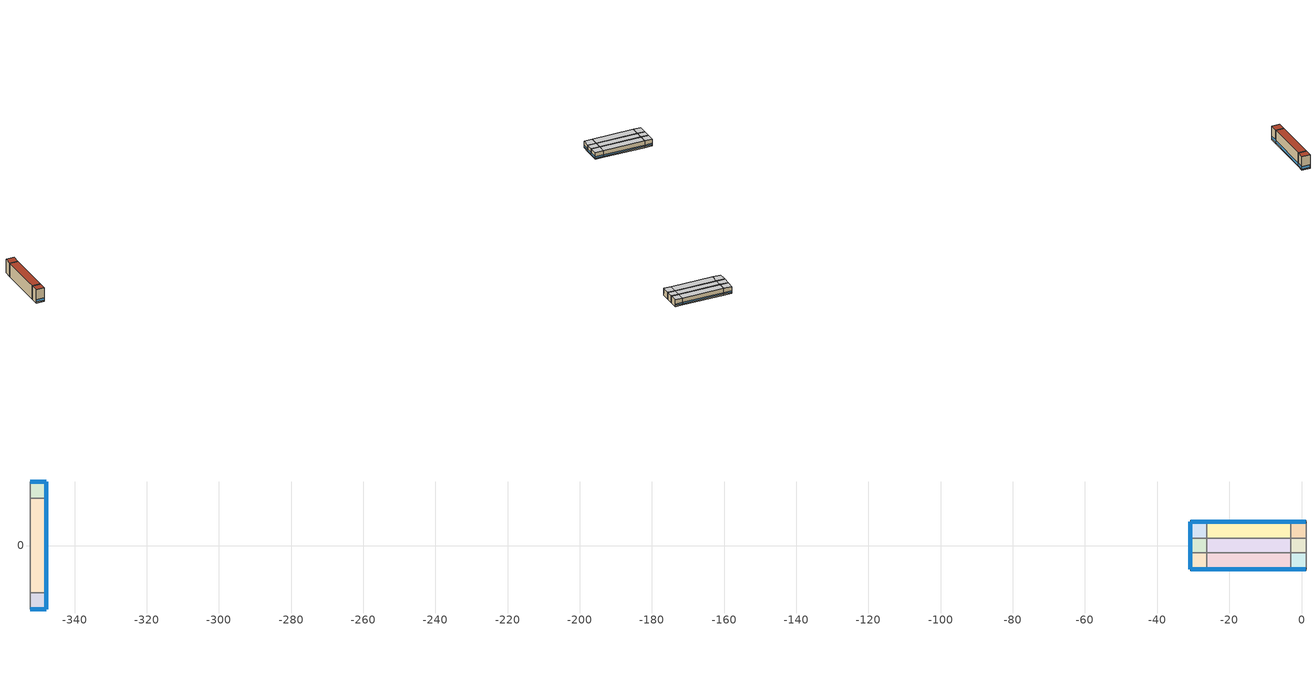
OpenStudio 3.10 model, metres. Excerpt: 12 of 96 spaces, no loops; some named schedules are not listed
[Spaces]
SecondarySchool Cafeteria A end_a - Story ground
 floor ground (Foundation F 1.26W/m*K Perim 9.14m Area 20.9m2): -30.78,-6.65 -30.78,-2.08 -26.21,-2.08 -26.21,-6.65 z0
 wall outside (SecondarySchool Cafeteria A end_a - Story ground Wall 2 c tbd): -30.78,-2.08 -30.78,-6.65 z0:3.96
 wall outside (SecondarySchool Cafeteria A end_a - Story ground Wall 4 c tbd): -30.78,-6.65 -26.21,-6.65 z0:3.96
 wall to SecondarySchool Cafeteria B end_a - Story ground: -26.21,-2.08 -30.78,-2.08 z0:3.96
 wall to SecondarySchool Cafeteria A  - Story ground: -26.21,-6.65 -26.21,-2.08 z0:3.96
 window (Window U-0.56 SHGC 0.39): -30.78,-2.1 -30.78,-6.62 / -30.75,-6.65 -26.23,-6.65 z0.76:1.48
 ceiling adiabatic (Typical Interior Ceiling): -26.21,-6.65 -26.21,-2.08 -30.78,-2.08 -30.78,-6.65 z3.96
SecondarySchool Cafeteria B end_a - Story ground
 floor ground (Foundation F 1.26W/m*K Perim 4.15m Area 19.0m2): -30.78,-2.08 -30.78,2.08 -26.21,2.08 -26.21,-2.08 z0
 wall outside (SecondarySchool Cafeteria B end_a - Story ground Wall 1 c tbd): -30.78,2.08 -30.78,-2.08 z0:3.96
 wall to SecondarySchool Cafeteria C end_a - Story ground: -26.21,2.08 -30.78,2.08 z0:3.96
 wall to SecondarySchool Cafeteria B  - Story ground: -26.21,-2.08 -26.21,2.08 z0:3.96
 window (Window U-0.56 SHGC 0.39): -30.78,2.05 -30.78,-2.05 z0.76:1.48
 ceiling adiabatic (Typical Interior Ceiling): -26.21,-2.08 -26.21,2.08 -30.78,2.08 -30.78,-2.08 z3.96
SecondarySchool Cafeteria C end_a - Story ground
 floor ground (Foundation F 1.26W/m*K Perim 9.14m Area 20.9m2): -30.78,2.08 -30.78,6.65 -26.21,6.65 -26.21,2.08 z0
 wall outside (SecondarySchool Cafeteria C end_a - Story ground Wall 1 c tbd): -30.78,6.65 -30.78,2.08 z0:3.96
 wall outside (SecondarySchool Cafeteria C end_a - Story ground Wall 2 c tbd): -26.21,6.65 -30.78,6.65 z0:3.96
 wall to SecondarySchool Cafeteria C  - Story ground: -26.21,2.08 -26.21,6.65 z0:3.96
 window (Window U-0.56 SHGC 0.39): -30.78,6.62 -30.78,2.1 / -26.23,6.65 -30.75,6.65 z0.76:1.48
 ceiling adiabatic (Typical Interior Ceiling): -26.21,2.08 -26.21,6.65 -30.78,6.65 -30.78,2.08 z3.96
SecondarySchool Cafeteria A  - Story ground
 floor ground (Foundation F 1.26W/m*K Perim 23.28m Area 106.45m2): -26.21,-6.65 -26.21,-2.08 -2.92,-2.08 -2.92,-6.65 z0
 wall outside (SecondarySchool Cafeteria A  - Story ground Wall 3 c tbd): -26.21,-6.65 -2.92,-6.65 z0:3.96
 wall to SecondarySchool Cafeteria B  - Story ground: -2.92,-2.08 -26.21,-2.08 z0:3.96
 wall to SecondarySchool Lobby A  - Story ground: -2.92,-6.65 -2.92,-2.08 z0:3.96
 window (Window U-0.56 SHGC 0.39): -26.18,-6.65 -2.95,-6.65 z0.76:1.48
 ceiling adiabatic (Typical Interior Ceiling): -2.92,-6.65 -2.92,-2.08 -26.21,-2.08 -26.21,-6.65 z3.96
SecondarySchool Cafeteria B  - Story ground
 floor ground (Foundation F 1.26W/m*K Perim 0.0m Area 96.74m2): -26.21,-2.08 -26.21,2.08 -2.92,2.08 -2.92,-2.08 z0
 wall to SecondarySchool Cafeteria C  - Story ground: -2.92,2.08 -26.21,2.08 z0:3.96
 wall to SecondarySchool Lobby B  - Story ground: -2.92,-2.08 -2.92,2.08 z0:3.96
 ceiling adiabatic (Typical Interior Ceiling): -2.92,-2.08 -2.92,2.08 -26.21,2.08 -26.21,-2.08 z3.96
SecondarySchool Cafeteria C  - Story ground
 floor ground (Foundation F 1.26W/m*K Perim 23.28m Area 106.45m2): -26.21,2.08 -26.21,6.65 -2.92,6.65 -2.92,2.08 z0
 wall outside (SecondarySchool Cafeteria C  - Story ground Wall 2 c tbd): -2.92,6.65 -26.21,6.65 z0:3.96
 wall to SecondarySchool Lobby C  - Story ground: -2.92,2.08 -2.92,6.65 z0:3.96
 window (Window U-0.56 SHGC 0.39): -2.95,6.65 -26.18,6.65 z0.76:1.48
 ceiling adiabatic (Typical Interior Ceiling): -2.92,2.08 -2.92,6.65 -26.21,6.65 -26.21,2.08 z3.96
SecondarySchool Lobby A  - Story ground
 floor ground (Foundation F 1.26W/m*K Perim 4.16m Area 19.04m2): -2.92,-6.65 -2.92,-2.08 1.24,-2.08 1.24,-6.65 z0
 wall outside (SecondarySchool Lobby A  - Story ground Wall 3 c tbd): -2.92,-6.65 1.24,-6.65 z0:3.96
 wall to SecondarySchool Lobby B  - Story ground: 1.24,-2.08 -2.92,-2.08 z0:3.96
 wall to SecondarySchool Mechanical A  - Story ground: 1.24,-6.65 1.24,-2.08 z0:3.96
 window (Window U-0.56 SHGC 0.39): -2.9,-6.65 1.22,-6.65 z0.76:1.48
 ceiling adiabatic (Typical Interior Ceiling): 1.24,-6.65 1.24,-2.08 -2.92,-2.08 -2.92,-6.65 z3.96
SecondarySchool Lobby B  - Story ground
 floor ground (Foundation F 1.26W/m*K Perim 0.0m Area 17.3m2): -2.92,-2.08 -2.92,2.08 1.24,2.08 1.24,-2.08 z0
 wall to SecondarySchool Lobby C  - Story ground: 1.24,2.08 -2.92,2.08 z0:3.96
 wall to SecondarySchool Mechanical B  - Story ground: 1.24,-2.08 1.24,2.08 z0:3.96
 ceiling adiabatic (Typical Interior Ceiling): 1.24,-2.08 1.24,2.08 -2.92,2.08 -2.92,-2.08 z3.96
SecondarySchool Lobby C  - Story ground
 floor ground (Foundation F 1.26W/m*K Perim 4.16m Area 19.04m2): -2.92,2.08 -2.92,6.65 1.24,6.65 1.24,2.08 z0
 wall outside (SecondarySchool Lobby C  - Story ground Wall 2 c tbd): 1.24,6.65 -2.92,6.65 z0:3.96
 wall to SecondarySchool Mechanical C  - Story ground: 1.24,2.08 1.24,6.65 z0:3.96
 window (Window U-0.56 SHGC 0.39): 1.22,6.65 -2.9,6.65 z0.76:1.48
 ceiling adiabatic (Typical Interior Ceiling): 1.24,2.08 1.24,6.65 -2.92,6.65 -2.92,2.08 z3.96
SecondarySchool Gym - audience A end_b - Story ground
 floor ground (Foundation F 1.26W/m*K Perim 9.14m Area 20.9m2): -352.34,-17.67 -352.34,-13.09 -347.77,-13.09 -347.77,-17.67 z0
 wall outside (SecondarySchool Gym - audience A end_b - Story ground Wall 1 c tbd): -347.77,-17.67 -347.77,-13.09 z0:7.92
 wall outside (SecondarySchool Gym - audience A end_b - Story ground Wall 2 c tbd): -352.34,-17.67 -347.77,-17.67 z0:7.92
 wall to SecondarySchool Gym - audience A  - Story ground: -352.34,-13.09 -352.34,-17.67 z0:7.92
 wall to SecondarySchool Gym - audience B end_b - Story ground: -347.77,-13.09 -352.34,-13.09 z0:7.92
 window (Window U-0.56 SHGC 0.39): -347.77,-17.64 -347.77,-13.12 / -352.32,-17.67 -347.8,-17.67 z0.76:2.2
 roof outside (SecondarySchool Gym - audience A end_b - Story ground RoofCeiling 1 c tbd): -347.77,-17.67 -347.77,-13.09 -352.34,-13.09 -352.34,-17.67 z7.92
SecondarySchool Gym - audience B end_b - Story ground
 floor ground (Foundation F 1.26W/m*K Perim 26.19m Area 119.73m2): -352.34,-13.09 -352.34,13.09 -347.77,13.09 -347.77,-13.09 z0
 wall outside (SecondarySchool Gym - audience B end_b - Story ground Wall 1 c tbd): -347.77,-13.09 -347.77,13.09 z0:7.92
 wall to SecondarySchool Gym - audience B  - Story ground: -352.34,13.09 -352.34,-13.09 z0:7.92
 wall to SecondarySchool Gym - audience C end_b - Story ground: -347.77,13.09 -352.34,13.09 z0:7.92
 window (Window U-0.56 SHGC 0.39): -347.77,-13.07 -347.77,13.07 z0.76:2.19
 roof outside (SecondarySchool Gym - audience B end_b - Story ground RoofCeiling 1 c tbd): -347.77,-13.09 -347.77,13.09 -352.34,13.09 -352.34,-13.09 z7.92
SecondarySchool Gym - audience C end_b - Story ground
 floor ground (Foundation F 1.26W/m*K Perim 9.14m Area 20.9m2): -352.34,13.09 -352.34,17.67 -347.77,17.67 -347.77,13.09 z0
 wall outside (SecondarySchool Gym - audience C end_b - Story ground Wall 2 c tbd): -347.77,17.67 -352.34,17.67 z0:7.92
 wall outside (SecondarySchool Gym - audience C end_b - Story ground Wall 4 c tbd): -347.77,13.09 -347.77,17.67 z0:7.92
 wall to SecondarySchool Gym - audience C  - Story ground: -352.34,17.67 -352.34,13.09 z0:7.92
 window (Window U-0.56 SHGC 0.39): -347.8,17.67 -352.32,17.67 / -347.77,13.12 -347.77,17.64 z0.76:2.2
 roof outside (SecondarySchool Gym - audience C end_b - Story ground RoofCeiling 1 c tbd): -347.77,13.09 -347.77,17.67 -352.34,17.67 -352.34,13.09 z7.92
[Building]
ComStock DOE Ref 1980-2004|SecondarySchool: North Axis {deg}=180; Default Construction Set=ComStock DOE Ref 1980-2004 - SecSchl - ASHRAE 169-2013-4C; Default Schedule Set=Building Default Schedule Set; Standards Building Type=SecondarySchool
[Site]
Medford Jackson Cou_OR_USA: Latitude {deg}=42.39; Longitude {deg}=-122.87; Time Zone {hr}=-8; Elevation {m}=405; Terrain=City
[Site:WaterMainsTemperature]
Calculation Method=Correlation; Annual Average Outdoor Air Temperature {C}=13.1983; Maximum Difference In Monthly Average Outdoor Air Temperatures {deltaC}=21.62
[SizingPeriod:DesignDay] Barometric Pressure {Pa}=96553; Rain Indicator=No; Snow Indicator=No; Day of Month=21; Daylight Saving Time Indicator=No; Humidity Condition Type=Wetbulb; Dry-Bulb Temperature Range Modifier Type=DefaultMultipliers
Name | Maximum Dry-Bulb Temperature {C} | Daily Dry-Bulb Temperature Range {deltaC} | Wind Speed {m/s} | Wind Direction {deg} | Month | Day Type | Wetbulb or DewPoint at Maximum Dry-Bulb {C} | Solar Model Indicator | ASHRAE Clear Sky Optical Depth for Beam Irradiance | ASHRAE Clear Sky Optical Depth for Diffuse Irradiance | Sky Clearness
Medford Jackson Cou Ann Clg .4% Condns DB=>MWB 1 | 37.3 | 17.8 | 3.9 | 290 | 7 | SummerDesignDay | 19.4 | ASHRAETau | 0.333 | 2.501
Medford Jackson Cou Ann Clg .4% Condns WB=>MDB 1 | 34.6 | 17.8 | 3.9 | 290 | 7 | SummerDesignDay | 20.5 | ASHRAETau | 0.333 | 2.501
Medford Jackson Cou Ann Htg 99.6% Condns DB 1 | -5 | 0 | 0.9 | 0 | 12 | WinterDesignDay | -5 | ASHRAEClearSky |  |  | 0
Medford Jackson Cou August .4% Condns DB=>MCWB 1 | 39.7 | 18.1 | 3.9 | 290 | 8 | SummerDesignDay | 20.1 | ASHRAETau | 0.338 | 2.534
[ClimateZones]
Climate Zone Institution Name 1=ASHRAE; Climate Zone Document Name 1=ANSI/ASHRAE Standard 169; Climate Zone Document Year 1=2006; Climate Zone Value 1=ASHRAE 169-2013-4C
[Site:GroundTemperature:FCfactorMethod]
January Ground Temperature {C}=13.14; February Ground Temperature {C}=7.26; March Ground Temperature {C}=3.78; April Ground Temperature {C}=6.1; May Ground Temperature {C}=4.73; June Ground Temperature {C}=7.82; July Ground Temperature {C}=11.61; August Ground Temperature {C}=17.15; September Ground Temperature {C}=19.69; October Ground Temperature {C}=25.4; November Ground Temperature {C}=23.49; December Ground Temperature {C}=18.21
[Construction:FfactorGroundFloor] F-Factor {W/m-K}=1.26344
Name | Area {m2} | PerimeterExposed {m}
Foundation F 1.26W/m*K Perim 26.19m Area 119.73m2 | 119.734 | 26.1885
Foundation F 1.26W/m*K Perim 9.14m Area 20.9m2 | 20.9032 | 9.144
Foundation F 1.26W/m*K Perim 4.15m Area 19.0m2 | 18.9963 | 4.15492
Foundation F 1.26W/m*K Perim 23.28m Area 106.45m2 | 106.453 | 23.2837
Foundation F 1.26W/m*K Perim 0.0m Area 17.3m2 | 17.3 | 0
Foundation F 1.26W/m*K Perim 4.16m Area 19.04m2 | 19.0366 | 4.16373
Foundation F 1.26W/m*K Perim 0.0m Area 96.74m2 | 96.742 | 0
[DefaultConstructionSet]
ComStock DOE Ref 1980-2004 - SecSchl - ASHRAE 169-2013-4C: Default Exterior Surface Constructions=Default Surface Constructions 1; Default Interior Surface Constructions=Default Surface Constructions 2; Default Ground Contact Surface Constructions=Default Surface Constructions 3; Default Exterior SubSurface Constructions=Default Sub Surface Constructions 1; Default Interior SubSurface Constructions=Default Sub Surface Constructions 2; Interior Partition Construction=Typical Interior Partition
[DefaultSurfaceConstructions]
Name | Floor Construction | Wall Construction | Roof Ceiling Construction
Default Surface Constructions 1 | Typical Insulated Exterior Mass Floor | Typical Insulated Exterior Mass Wall R-10.0 | Typical IEAD Roof R-15.63
Default Surface Constructions 2 | Typical Interior Floor | Typical Interior Wall | Typical Interior Ceiling
Default Surface Constructions 3 | Typical Insulated Carpeted 6in Slab Floor | Typical Insulated Basement Mass Wall R-9.01
[Construction]
Typical Insulated Exterior Mass Floor: Typical Insulation R-8.69, 4 in. Normalweight Concrete Floor, Typical Carpet Pad
Typical IEAD Roof R-15.63: Roof Membrane, Typical Insulation R-14.51, Metal Roof Surface
Typical Interior Floor: 100mm Normalweight concrete floor, CP02 CARPET PAD
Typical Interior Wall: G01 13mm gypsum board, G01 13mm gypsum board
Typical Interior Ceiling: CP02 CARPET PAD, 100mm Normalweight concrete floor
Typical Insulated Carpeted 6in Slab Floor: 6 in. Normalweight Concrete Floor, Typical Carpet Pad
Typical Insulated Basement Mass Wall R-9.01: Typical Insulation R-7.46, 8 in. Concrete Block Basement Wall
U 0.72 SHGC 0.39 Simple Glazing: U 0.72 SHGC 0.39 Simple Glazing
Typical Insulated Metal Door: F08 Metal surface, Typical Insulation R-7.61
U 0.88 SHGC 0.16 Sgl Ref-A-L Clr 6mm: REF A CLEAR LO 6MM
Typical Overhead Door: Typical Insulation R-7.61
Typical Interior Window: Clear 3mm
Typical Interior Door; Typical Interior Partition: G05 25mm wood
Typical Insulated Exterior Mass Wall R-10.0: 1IN Stucco, 8IN CONCRETE HW RefBldg, Typical Insulation R-7.61, 1/2IN Gypsum
InteriorFurnishings: Std Wood 6inch
Window U-0.56 SHGC 0.39: Simple Glazing Double - LowE - Clear - Aluminum
SecondarySchool Cafeteria A  - Story ground Wall 3 c tbd: 1IN Stucco, 8IN CONCRETE HW RefBldg, SecondarySchool Cafeteria A  - Story ground Wall 3 m tbd, 1/2IN Gypsum
SecondarySchool Cafeteria A end_a - Story ground Wall 2 c tbd: 1IN Stucco, 8IN CONCRETE HW RefBldg, SecondarySchool Cafeteria A end_a - Story ground Wall 2 m tbd, 1/2IN Gypsum
SecondarySchool Cafeteria A end_a - Story ground Wall 4 c tbd: 1IN Stucco, 8IN CONCRETE HW RefBldg, SecondarySchool Cafeteria A end_a - Story ground Wall 4 m tbd, 1/2IN Gypsum
SecondarySchool Cafeteria B end_a - Story ground Wall 1 c tbd: 1IN Stucco, 8IN CONCRETE HW RefBldg, SecondarySchool Cafeteria B end_a - Story ground Wall 1 m tbd, 1/2IN Gypsum
SecondarySchool Cafeteria C  - Story ground Wall 2 c tbd: 1IN Stucco, 8IN CONCRETE HW RefBldg, SecondarySchool Cafeteria C  - Story ground Wall 2 m tbd, 1/2IN Gypsum
SecondarySchool Cafeteria C end_a - Story ground Wall 1 c tbd: 1IN Stucco, 8IN CONCRETE HW RefBldg, SecondarySchool Cafeteria C end_a - Story ground Wall 1 m tbd, 1/2IN Gypsum
SecondarySchool Cafeteria C end_a - Story ground Wall 2 c tbd: 1IN Stucco, 8IN CONCRETE HW RefBldg, SecondarySchool Cafeteria C end_a - Story ground Wall 2 m tbd, 1/2IN Gypsum
SecondarySchool Gym - audience A end_b - Story ground RoofCeiling 1 c tbd: Roof Membrane, SecondarySchool Gym - audience A end_b - Story ground RoofCe ... m tbd, Metal Roof Surface
SecondarySchool Gym - audience A end_b - Story ground Wall 1 c tbd: 1IN Stucco, 8IN CONCRETE HW RefBldg, SecondarySchool Gym - audience A end_b - Story ground Wall 1 m tbd, 1/2IN Gypsum
SecondarySchool Gym - audience A end_b - Story ground Wall 2 c tbd: 1IN Stucco, 8IN CONCRETE HW RefBldg, SecondarySchool Gym - audience A end_b - Story ground Wall 2 m tbd, 1/2IN Gypsum
SecondarySchool Gym - audience B end_b - Story ground RoofCeiling 1 c tbd: Roof Membrane, SecondarySchool Gym - audience B end_b - Story ground RoofCe ... m tbd, Metal Roof Surface
SecondarySchool Gym - audience B end_b - Story ground Wall 1 c tbd: 1IN Stucco, 8IN CONCRETE HW RefBldg, SecondarySchool Gym - audience B end_b - Story ground Wall 1 m tbd, 1/2IN Gypsum
SecondarySchool Gym - audience C end_b - Story ground RoofCeiling 1 c tbd: Roof Membrane, SecondarySchool Gym - audience C end_b - Story ground RoofCe ... m tbd, Metal Roof Surface
SecondarySchool Gym - audience C end_b - Story ground Wall 2 c tbd: 1IN Stucco, 8IN CONCRETE HW RefBldg, SecondarySchool Gym - audience C end_b - Story ground Wall 2 m tbd, 1/2IN Gypsum
SecondarySchool Gym - audience C end_b - Story ground Wall 4 c tbd: 1IN Stucco, 8IN CONCRETE HW RefBldg, SecondarySchool Gym - audience C end_b - Story ground Wall 4 m tbd, 1/2IN Gypsum
SecondarySchool Lobby A  - Story ground Wall 3 c tbd: 1IN Stucco, 8IN CONCRETE HW RefBldg, SecondarySchool Lobby A  - Story ground Wall 3 m tbd, 1/2IN Gypsum
SecondarySchool Lobby C  - Story ground Wall 2 c tbd: 1IN Stucco, 8IN CONCRETE HW RefBldg, SecondarySchool Lobby C  - Story ground Wall 2 m tbd, 1/2IN Gypsum
[Material:NoMass] Roughness=Smooth; Thermal Absorptance=0.9; Solar Absorptance=0.7
Name | Thermal Resistance {m2-K/W} | Visible Absorptance
Typical Insulation R-8.69 | 1.53052 | 0.7
Typical Carpet Pad; CP02 CARPET PAD | 0.21648 | 0.8
Typical Insulation R-14.51 | 2.55496 | 0.7
Typical Insulation R-7.46 | 1.31358 | 0.7
Typical Insulation R-7.61 | 1.34047 | 0.7
SecondarySchool Cafeteria A  - Story ground Wall 3 m tbd; SecondarySchool Cafeteria C  - Story ground Wall 2 m tbd | 1.05068 | 0.7
SecondarySchool Cafeteria A end_a - Story ground Wall 2 m tbd; SecondarySchool Cafeteria A end_a - Story ground Wall 4 m tbd; SecondarySchool Cafeteria C end_a - Story ground Wall 1 m tbd; SecondarySchool Cafeteria C end_a - Story ground Wall 2 m tbd | 1.02522 | 0.7
SecondarySchool Cafeteria B end_a - Story ground Wall 1 m tbd | 1.0221 | 0.7
SecondarySchool Gym - audience A end_b - Story ground RoofCe ... m tbd; SecondarySchool Gym - audience C end_b - Story ground RoofCe ... m tbd | 1.96231 | 0.7
SecondarySchool Gym - audience A end_b - Story ground Wall 1 m tbd; SecondarySchool Gym - audience A end_b - Story ground Wall 2 m tbd; SecondarySchool Gym - audience C end_b - Story ground Wall 2 m tbd; SecondarySchool Gym - audience C end_b - Story ground Wall 4 m tbd | 1.11321 | 0.7
SecondarySchool Gym - audience B end_b - Story ground RoofCe ... m tbd | 2.21976 | 0.7
SecondarySchool Gym - audience B end_b - Story ground Wall 1 m tbd | 1.14532 | 0.7
SecondarySchool Lobby A  - Story ground Wall 3 m tbd; SecondarySchool Lobby C  - Story ground Wall 2 m tbd | 1.02217 | 0.7
[Material] Thermal Absorptance=0.9
Name | Roughness | Thickness {m} | Conductivity {W/m-K} | Density {kg/m3} | Specific Heat {J/kg-K} | Solar Absorptance | Visible Absorptance
4 in. Normalweight Concrete Floor | MediumRough | 0.1016 | 2.31 | 2322 | 832 | 0.7 | 0.7
Roof Membrane | VeryRough | 0.0095 | 0.16 | 1121.29 | 1460 | 0.7 | 0.7
Metal Roof Surface; F08 Metal surface | Smooth | 0.0008 | 45.28 | 7824 | 500 | 0.7 | 0.7
100mm Normalweight concrete floor | MediumRough | 0.1016 | 2.31045 | 2322 | 832.557 | 0.7 | 0.7
G01 13mm gypsum board | Smooth | 0.0127 | 0.160031 | 800.001 | 1090.73 | 0.7 | 0.5
6 in. Normalweight Concrete Floor | MediumRough | 0.1524 | 2.31 | 2322 | 832 | 0.7 | 0.7
8 in. Concrete Block Basement Wall | MediumRough | 0.2032 | 1.326 | 1842 | 912 | 0.7 | 0.7
G05 25mm wood | MediumSmooth | 0.0254 | 0.15 | 608 | 1630 | 0.5 | 0.5
1IN Stucco | Smooth | 0.0253 | 0.6918 | 1858 | 837 | 0.7 | 0.92
8IN CONCRETE HW RefBldg | Rough | 0.2032 | 1.311 | 2240 | 836.8 | 0.7 | 0.7
1/2IN Gypsum | Smooth | 0.0127 | 0.16 | 784.9 | 830 | 0.4 | 0.4
Std Wood 6inch | MediumSmooth | 0.15 | 0.12 | 540 | 1210 | 0.7 | 0.7
[DefaultSubSurfaceConstructions]
Name | Fixed Window Construction | Operable Window Construction | Door Construction | Glass Door Construction | Overhead Door Construction | Tubular Daylight Dome Construction | Tubular Daylight Diffuser Construction
Default Sub Surface Constructions 1 | U 0.72 SHGC 0.39 Simple Glazing | U 0.72 SHGC 0.39 Simple Glazing | Typical Insulated Metal Door | U 0.88 SHGC 0.16 Sgl Ref-A-L Clr 6mm | Typical Overhead Door | Typical Interior Window | Typical Interior Window
Default Sub Surface Constructions 2 | Typical Interior Window | Typical Interior Window | Typical Interior Door
[WindowMaterial:SimpleGlazingSystem]
Name | U-Factor {W/m2-K} | Solar Heat Gain Coefficient | Visible Transmittance
U 0.72 SHGC 0.39 Simple Glazing | 4.08835 | 0.39 | 0.81
Simple Glazing Double - LowE - Clear - Aluminum | 3.17415 | 0.386 | 0.591
[WindowMaterial:Glazing] Optical Data Type=SpectralAverage; Infrared Transmittance at Normal Incidence=0; Front Side Infrared Hemispherical Emissivity=0.84; Conductivity {W/m-K}=0.9; Dirt Correction Factor for Solar and Visible Transmittance=1; Solar Diffusing=No
Name | Thickness {m} | Solar Transmittance at Normal Incidence | Front Side Solar Reflectance at Normal Incidence | Back Side Solar Reflectance at Normal Incidence | Visible Transmittance at Normal Incidence | Front Side Visible Reflectance at Normal Incidence | Back Side Visible Reflectance at Normal Incidence | Back Side Infrared Hemispherical Emissivity
REF A CLEAR LO 6MM | 0.006 | 0.066 | 0.341 | 0.493 | 0.08 | 0.41 | 0.37 | 0.4
Clear 3mm | 0.003 | 0.837 | 0.075 | 0.075 | 0.898 | 0.081 | 0.081 | 0.84
[SpaceType] Standards Building Type=SecondarySchool
Name | Default Schedule Set | Design Specification Outdoor Air Object | Standards Space Type
SecondarySchool Lobby - ComStock DOE Ref 1980-2004 | SecondarySchool Lobby Schedule Set | SecondarySchool Lobby Ventilation | Lobby
SecondarySchool Cafeteria - ComStock DOE Ref 1980-2004 | SecondarySchool Cafeteria Schedule Set | SecondarySchool Cafeteria Ventilation | Cafeteria
SecondarySchool Gym - audience - ComStock DOE Ref 1980-2004 | SecondarySchool Gym - audience Schedule Set | SecondarySchool Gym - audience Ventilation | Gym - audience
[BuildingStory]
Story ground: Nominal Z Coordinate {m}=0; Nominal Floor to Floor Height {m}=3.9624
[Space] Building Story=Story ground
Name | Space Type | Thermal Zone
SecondarySchool Cafeteria A end_a - Story ground | SecondarySchool Cafeteria - ComStock DOE Ref 1980-2004 | Zone SecondarySchool Cafeteria A end_a - Story ground
SecondarySchool Cafeteria B end_a - Story ground | SecondarySchool Cafeteria - ComStock DOE Ref 1980-2004 | Zone SecondarySchool Cafeteria B end_a - Story ground
SecondarySchool Cafeteria C end_a - Story ground | SecondarySchool Cafeteria - ComStock DOE Ref 1980-2004 | Zone SecondarySchool Cafeteria C end_a - Story ground
SecondarySchool Cafeteria A  - Story ground | SecondarySchool Cafeteria - ComStock DOE Ref 1980-2004 | Zone SecondarySchool Cafeteria A  - Story ground
SecondarySchool Cafeteria B  - Story ground | SecondarySchool Cafeteria - ComStock DOE Ref 1980-2004 | Zone SecondarySchool Cafeteria B  - Story ground
SecondarySchool Cafeteria C  - Story ground | SecondarySchool Cafeteria - ComStock DOE Ref 1980-2004 | Zone SecondarySchool Cafeteria C  - Story ground
SecondarySchool Lobby A  - Story ground | SecondarySchool Lobby - ComStock DOE Ref 1980-2004 | Zone SecondarySchool Lobby A  - Story ground
SecondarySchool Lobby B  - Story ground | SecondarySchool Lobby - ComStock DOE Ref 1980-2004 | Zone SecondarySchool Lobby B  - Story ground
SecondarySchool Lobby C  - Story ground | SecondarySchool Lobby - ComStock DOE Ref 1980-2004 | Zone SecondarySchool Lobby C  - Story ground
SecondarySchool Gym - audience A end_b - Story ground | SecondarySchool Gym - audience - ComStock DOE Ref 1980-2004 | Zone SecondarySchool Gym - audience A end_b - Story ground
SecondarySchool Gym - audience B end_b - Story ground | SecondarySchool Gym - audience - ComStock DOE Ref 1980-2004 | Zone SecondarySchool Gym - audience B end_b - Story ground
SecondarySchool Gym - audience C end_b - Story ground | SecondarySchool Gym - audience - ComStock DOE Ref 1980-2004 | Zone SecondarySchool Gym - audience C end_b - Story ground
[ThermalZone] Multiplier=1; Use Ideal Air Loads=No
Name | Thermostat
Zone SecondarySchool Cafeteria A end_a - Story ground | SecondarySchool Cafeteria - ComStock DOE Ref 1980-2004 Thermostat 1
Zone SecondarySchool Cafeteria B end_a - Story ground | SecondarySchool Cafeteria - ComStock DOE Ref 1980-2004 Thermostat 3
Zone SecondarySchool Cafeteria C end_a - Story ground | SecondarySchool Cafeteria - ComStock DOE Ref 1980-2004 Thermostat 5
Zone SecondarySchool Cafeteria A  - Story ground | SecondarySchool Cafeteria - ComStock DOE Ref 1980-2004 Thermostat
Zone SecondarySchool Cafeteria B  - Story ground | SecondarySchool Cafeteria - ComStock DOE Ref 1980-2004 Thermostat 2
Zone SecondarySchool Cafeteria C  - Story ground | SecondarySchool Cafeteria - ComStock DOE Ref 1980-2004 Thermostat 4
Zone SecondarySchool Lobby A  - Story ground | SecondarySchool Lobby - ComStock DOE Ref 1980-2004 Thermostat
Zone SecondarySchool Lobby B  - Story ground | SecondarySchool Lobby - ComStock DOE Ref 1980-2004 Thermostat 4
Zone SecondarySchool Lobby C  - Story ground | SecondarySchool Lobby - ComStock DOE Ref 1980-2004 Thermostat 8
Zone SecondarySchool Gym - audience A end_b - Story ground | SecondarySchool Gym - audience - ComStock DOE Ref 1980-2004 Thermostat 1
Zone SecondarySchool Gym - audience B end_b - Story ground | SecondarySchool Gym - audience - ComStock DOE Ref 1980-2004 Thermostat 3
Zone SecondarySchool Gym - audience C end_b - Story ground | SecondarySchool Gym - audience - ComStock DOE Ref 1980-2004 Thermostat 5
[People:Definition] Number of People Calculation Method=People/Area; Fraction Radiant=0.3
Name | People per Space Floor Area {person/m2}
SecondarySchool Cafeteria People Definition | 0.71946
SecondarySchool Gym - audience People Definition | 0.300313
[People] Work Efficiency Schedule=Work Efficiency Schedule; Clothing Insulation Schedule=Clothing Schedule; Air Velocity Schedule=Air Velocity Schedule; Multiplier=1
Name | People Definition | Space or SpaceType
SecondarySchool Cafeteria People | SecondarySchool Cafeteria People Definition | SecondarySchool Cafeteria - ComStock DOE Ref 1980-2004
SecondarySchool Gym - audience People | SecondarySchool Gym - audience People Definition | SecondarySchool Gym - audience - ComStock DOE Ref 1980-2004
[Lights:Definition] Design Level Calculation Method=Watts/Area; Fraction Visible=0.2; Return Air Fraction=0
Name | Watts per Space Floor Area {W/m2} | Fraction Radiant
SecondarySchool Gym - audience - ComStock DOE Ref 1980-2004 General Lights Definition | 8.2042 | 0.465
SecondarySchool Cafeteria - ComStock DOE Ref 1980-2004 General Lights Definition | 2.70767 | 0.31
SecondarySchool Cafeteria - ComStock DOE Ref 1980-2004 Task Lights Definition | 0.735422 | 0.125
SecondarySchool Cafeteria - ComStock DOE Ref 1980-2004 Wall Wash Lights Definition | 1.90206 | 0.125
SecondarySchool Lobby - ComStock DOE Ref 1980-2004 General Lights Definition | 1.92838 | 0.31
SecondarySchool Lobby - ComStock DOE Ref 1980-2004 Task Lights Definition | 1.01438 | 0.125
SecondarySchool Lobby - ComStock DOE Ref 1980-2004 Wall Wash Lights Definition | 1.81461 | 0.125
[ElectricEquipment:Definition] Design Level Calculation Method=Watts/Area; Fraction Latent=0; Fraction Radiant=0.5; Fraction Lost=0
Name | Watts per Space Floor Area {W/m2}
SecondarySchool Cafeteria Elec Equip Definition | 1.72652
SecondarySchool Gym - audience Elec Equip Definition | 0.850128
SecondarySchool Lobby Elec Equip Definition | 0.687635
[ElectricEquipment] Schedule=Education_School BLDG_EQUIP_EndUseData BPR Adjusted
Name | Electric Equipment Definition | Space or SpaceType
SecondarySchool Cafeteria Elec Equip | SecondarySchool Cafeteria Elec Equip Definition | SecondarySchool Cafeteria - ComStock DOE Ref 1980-2004
SecondarySchool Gym - audience Elec Equip | SecondarySchool Gym - audience Elec Equip Definition | SecondarySchool Gym - audience - ComStock DOE Ref 1980-2004
SecondarySchool Lobby Elec Equip | SecondarySchool Lobby Elec Equip Definition | SecondarySchool Lobby - ComStock DOE Ref 1980-2004
[DesignSpecification:OutdoorAir] Outdoor Air Method=Sum
Name | Outdoor Air Flow per Person {m3/s-person} | Outdoor Air Flow per Floor Area {m3/s-m2}
SecondarySchool Cafeteria Ventilation; SecondarySchool Gym - audience Ventilation | 0.00943895
SecondarySchool Lobby Ventilation |  | 0.000508
[DefaultScheduleSet]
Name | Number of People Schedule | People Activity Level Schedule | Lighting Schedule | Electric Equipment Schedule | Hours of Operation Schedule
SecondarySchool Cafeteria Schedule Set; SecondarySchool Lobby Schedule Set | SecondarySchool Bldg Occ | SecondarySchool Activity | Education_School BLDG_LIGHT_EndUseData | Education_School BLDG_EQUIP_EndUseData
SecondarySchool Gym - audience Schedule Set | SecondarySchool Gym Occ | SecondarySchool Activity | Education_School BLDG_LIGHT_EndUseData | Education_School BLDG_EQUIP_EndUseData
Building Default Schedule Set |  |  |  |  | Building Hours of Operation NonResidential
[Exterior:Lights:Definition]
Name | Design Level {W}
Parking Areas and Drives 0.04 W/ft^2 Def (W/ft^2) | 0.041
Building Facades 0.15 W/ft^2 Def (W/ft^2) | 0.15
Main Entries 30.0 W/ft Def (W/ft) | 30
Other Doors 20.0 W/ft Def (W/ft) | 20
[Exterior:Lights] Control Option=AstronomicalClock
Name | Exterior Lights Definition | Schedule | Multiplier
Parking Areas and Drives 0.04 W/ft^2 | Parking Areas and Drives 0.04 W/ft^2 Def (W/ft^2) | Always On Discrete | 50726.4
Building Facades 0.15 W/ft^2 | Building Facades 0.15 W/ft^2 Def (W/ft^2) | Schedule Ruleset 1 | 27661.5
Main Entries 30.0 W/ft | Main Entries 30.0 W/ft Def (W/ft) | Always On Discrete | 25
Other Doors 20.0 W/ft | Other Doors 20.0 W/ft Def (W/ft) | Always On Discrete | 15.3125
[ThermostatSetpoint:DualSetpoint] Heating Setpoint Temperature Schedule=SecondarySchool HtgSetp; Cooling Setpoint Temperature Schedule=SecondarySchool ClgSetp
SecondarySchool Cafeteria - ComStock DOE Ref 1980-2004 Thermostat; SecondarySchool Cafeteria - ComStock DOE Ref 1980-2004 Thermostat 1; SecondarySchool Cafeteria - ComStock DOE Ref 1980-2004 Thermostat 2; SecondarySchool Cafeteria - ComStock DOE Ref 1980-2004 Thermostat 3; SecondarySchool Cafeteria - ComStock DOE Ref 1980-2004 Thermostat 4; SecondarySchool Cafeteria - ComStock DOE Ref 1980-2004 Thermostat 5; SecondarySchool Gym - audience - ComStock DOE Ref 1980-2004 Thermostat 1; SecondarySchool Gym - audience - ComStock DOE Ref 1980-2004 Thermostat 3; SecondarySchool Gym - audience - ComStock DOE Ref 1980-2004 Thermostat 5; SecondarySchool Lobby - ComStock DOE Ref 1980-2004 Thermostat; SecondarySchool Lobby - ComStock DOE Ref 1980-2004 Thermostat 4; SecondarySchool Lobby - ComStock DOE Ref 1980-2004 Thermostat 8
[InternalMass:Definition]
Internal Mass Definition 1: Construction=InteriorFurnishings; Design Level Calculation Method=SurfaceArea/Area; Surface Area per Space Floor Area=2
[InternalMass] Internal Mass Definition=Internal Mass Definition 1; Multiplier=1
Name | Space or SpaceType
SecondarySchool Gym - audience B end_b - Story ground Mass | SecondarySchool Gym - audience B end_b - Story ground
SecondarySchool Cafeteria A  - Story ground Mass | SecondarySchool Cafeteria A  - Story ground
SecondarySchool Cafeteria B end_a - Story ground Mass | SecondarySchool Cafeteria B end_a - Story ground
SecondarySchool Lobby B  - Story ground Mass | SecondarySchool Lobby B  - Story ground
SecondarySchool Lobby A  - Story ground Mass | SecondarySchool Lobby A  - Story ground
SecondarySchool Cafeteria A end_a - Story ground Mass | SecondarySchool Cafeteria A end_a - Story ground
SecondarySchool Cafeteria B  - Story ground Mass | SecondarySchool Cafeteria B  - Story ground
SecondarySchool Cafeteria C  - Story ground Mass | SecondarySchool Cafeteria C  - Story ground
SecondarySchool Cafeteria C end_a - Story ground Mass | SecondarySchool Cafeteria C end_a - Story ground
SecondarySchool Lobby C  - Story ground Mass | SecondarySchool Lobby C  - Story ground
SecondarySchool Gym - audience C end_b - Story ground Mass | SecondarySchool Gym - audience C end_b - Story ground
SecondarySchool Gym - audience A end_b - Story ground Mass | SecondarySchool Gym - audience A end_b - Story ground
[Lights] Schedule=Education_School BLDG_LIGHT_EndUseData BPR Adjusted; Fraction Replaceable=1
Name | Lights Definition | Space or SpaceType
SecondarySchool Gym - audience - ComStock DOE Ref 1980-2004 General Lighting | SecondarySchool Gym - audience - ComStock DOE Ref 1980-2004 General Lights Definition | SecondarySchool Gym - audience - ComStock DOE Ref 1980-2004
SecondarySchool Cafeteria - ComStock DOE Ref 1980-2004 General Lighting | SecondarySchool Cafeteria - ComStock DOE Ref 1980-2004 General Lights Definition | SecondarySchool Cafeteria - ComStock DOE Ref 1980-2004
SecondarySchool Cafeteria - ComStock DOE Ref 1980-2004 Task Lighting | SecondarySchool Cafeteria - ComStock DOE Ref 1980-2004 Task Lights Definition | SecondarySchool Cafeteria - ComStock DOE Ref 1980-2004
SecondarySchool Cafeteria - ComStock DOE Ref 1980-2004 Wall Wash Lighting | SecondarySchool Cafeteria - ComStock DOE Ref 1980-2004 Wall Wash Lights Definition | SecondarySchool Cafeteria - ComStock DOE Ref 1980-2004
SecondarySchool Lobby - ComStock DOE Ref 1980-2004 General Lighting | SecondarySchool Lobby - ComStock DOE Ref 1980-2004 General Lights Definition | SecondarySchool Lobby - ComStock DOE Ref 1980-2004
SecondarySchool Lobby - ComStock DOE Ref 1980-2004 Task Lighting | SecondarySchool Lobby - ComStock DOE Ref 1980-2004 Task Lights Definition | SecondarySchool Lobby - ComStock DOE Ref 1980-2004
SecondarySchool Lobby - ComStock DOE Ref 1980-2004 Wall Wash Lighting | SecondarySchool Lobby - ComStock DOE Ref 1980-2004 Wall Wash Lights Definition | SecondarySchool Lobby - ComStock DOE Ref 1980-2004
[SpaceInfiltration:DesignFlowRate] Design Flow Rate Calculation Method=Flow/ExteriorArea; Flow per Exterior Surface Area {m3/s-m2}=0.000619923; Velocity Term Coefficient=0; Density Basis=Outdoor
Name | Space or SpaceType | Schedule | Constant Term Coefficient | Temperature Term Coefficient | Velocity Squared Term Coefficient
SecondarySchool Gym - audience B end_b - Story ground HVAC On Infiltration | SecondarySchool Gym - audience B end_b - Story ground | Infiltration HVAC On Schedule 1 | 0.0725 | 0.0091 | 0.0893
SecondarySchool Gym - audience B end_b - Story ground HVAC Off Infiltration | SecondarySchool Gym - audience B end_b - Story ground | Infiltration HVAC Off Schedule 1 | 0 | 0.0174 | 0.1016
SecondarySchool Cafeteria A  - Story ground HVAC On Infiltration | SecondarySchool Cafeteria A  - Story ground | Infiltration HVAC On Schedule 1 | 0.0725 | 0.0091 | 0.0893
SecondarySchool Cafeteria A  - Story ground HVAC Off Infiltration | SecondarySchool Cafeteria A  - Story ground | Infiltration HVAC Off Schedule 1 | 0 | 0.0174 | 0.1016
SecondarySchool Cafeteria B end_a - Story ground HVAC On Infiltration | SecondarySchool Cafeteria B end_a - Story ground | Infiltration HVAC On Schedule 1 | 0.0725 | 0.0091 | 0.0893
SecondarySchool Cafeteria B end_a - Story ground HVAC Off Infiltration | SecondarySchool Cafeteria B end_a - Story ground | Infiltration HVAC Off Schedule 1 | 0 | 0.0174 | 0.1016
SecondarySchool Lobby A  - Story ground HVAC On Infiltration | SecondarySchool Lobby A  - Story ground | Infiltration HVAC On Schedule 1 | 0.0725 | 0.0091 | 0.0893
SecondarySchool Lobby A  - Story ground HVAC Off Infiltration | SecondarySchool Lobby A  - Story ground | Infiltration HVAC Off Schedule 1 | 0 | 0.0174 | 0.1016
SecondarySchool Cafeteria A end_a - Story ground HVAC On Infiltration | SecondarySchool Cafeteria A end_a - Story ground | Infiltration HVAC On Schedule 1 | 0.0725 | 0.0091 | 0.0893
SecondarySchool Cafeteria A end_a - Story ground HVAC Off Infiltration | SecondarySchool Cafeteria A end_a - Story ground | Infiltration HVAC Off Schedule 1 | 0 | 0.0174 | 0.1016
SecondarySchool Cafeteria C  - Story ground HVAC On Infiltration | SecondarySchool Cafeteria C  - Story ground | Infiltration HVAC On Schedule 1 | 0.0725 | 0.0091 | 0.0893
SecondarySchool Cafeteria C  - Story ground HVAC Off Infiltration | SecondarySchool Cafeteria C  - Story ground | Infiltration HVAC Off Schedule 1 | 0 | 0.0174 | 0.1016
SecondarySchool Cafeteria C end_a - Story ground HVAC On Infiltration | SecondarySchool Cafeteria C end_a - Story ground | Infiltration HVAC On Schedule 1 | 0.0725 | 0.0091 | 0.0893
SecondarySchool Cafeteria C end_a - Story ground HVAC Off Infiltration | SecondarySchool Cafeteria C end_a - Story ground | Infiltration HVAC Off Schedule 1 | 0 | 0.0174 | 0.1016
SecondarySchool Lobby C  - Story ground HVAC On Infiltration | SecondarySchool Lobby C  - Story ground | Infiltration HVAC On Schedule 1 | 0.0725 | 0.0091 | 0.0893
SecondarySchool Lobby C  - Story ground HVAC Off Infiltration | SecondarySchool Lobby C  - Story ground | Infiltration HVAC Off Schedule 1 | 0 | 0.0174 | 0.1016
SecondarySchool Gym - audience C end_b - Story ground HVAC On Infiltration | SecondarySchool Gym - audience C end_b - Story ground | Infiltration HVAC On Schedule 1 | 0.0725 | 0.0091 | 0.0893
SecondarySchool Gym - audience C end_b - Story ground HVAC Off Infiltration | SecondarySchool Gym - audience C end_b - Story ground | Infiltration HVAC Off Schedule 1 | 0 | 0.0174 | 0.1016
SecondarySchool Gym - audience A end_b - Story ground HVAC On Infiltration | SecondarySchool Gym - audience A end_b - Story ground | Infiltration HVAC On Schedule 1 | 0.0725 | 0.0091 | 0.0893
SecondarySchool Gym - audience A end_b - Story ground HVAC Off Infiltration | SecondarySchool Gym - audience A end_b - Story ground | Infiltration HVAC Off Schedule 1 | 0 | 0.0174 | 0.1016
[Schedule:Ruleset]
SecondarySchool Bldg Occ: Default Day Schedule=SecondarySchool Bldg Occ Default; Summer Design Day Schedule=SecondarySchool Bldg Occ Summer Design Day; Winter Design Day Schedule=SecondarySchool Bldg Occ Winter Design Day
[Schedule:Day]
Clothing Schedule Default Winter Clothes; Infiltration HVAC Off Schedule Schedule Day 0 1; Infiltration HVAC Off Schedule Schedule Day 2: 24, 0, 1
Air Velocity Schedule Default: 24, 0, 0.2
Work Efficiency Schedule Default; Schedule Day 54; Schedule Day 55: 24, 0, 0
Education_School BLDG_EQUIP_EndUseData Default: No, 0, 15, 0.306371, 0, 30, 0.304214, 0, 45, 0.302057, 1, 0, 0.2999, 1, 15, 0.290225, 1, 30, 0.28055, 1, 45, 0.270875, 2, 0, 0.2612, 2, 15, 0.25845, 2, 30, 0.2557, 2, 45, 0.25295, 3, 0, 0.2502, 3, 15, 0.258075, 3, 30, 0.26595, 3, 45, 0.273825, 4, 0, 0.2817, 4, 15, 0.302125, 4, 30, 0.32255, 4, 45, 0.342975, 5, 0, 0.3634, 5, 15, 0.4, 5, 30, 0.4366, 5, 45, 0.4732, 6, 0, 0.5098, 6, 15, 0.550475, 6, 30, 0.59115, 6, 45, 0.631825, 7, 0, 0.6725, 7, 15, 0.709, 7, 30, 0.7455, 7, 45, 0.782, 8, 0, 0.8185, 8, 15, 0.8325, 8, 30, 0.8465, 8, 45, 0.8605, 9, 0, 0.8745, 9, 15, 0.89665, 9, 30, 0.9188, 9, 45, 0.921375, 10, 0, 0.92395, 10, 15, 0.926525, 10, 30, 0.9291, 10, 45, 0.9331, 11, 0, 0.9371, 11, 15, 0.9411, 11, 30, 0.9451, 11, 45, 0.9482, 12, 0, 0.9513, 12, 15, 0.9544, 12, 30, 0.9575, 12, 45, 0.951175, 13, 0, 0.94485, 13, 15, 0.938525, 13, 30, 0.9322, 13, 45, 0.9106, 14, 0, 0.889, 14, 15, 0.8674, 14, 30, 0.8458, 14, 45, 0.808675, 15, 0, 0.77155, 15, 15, 0.734425, 15, 30, 0.6973, 15, 45, 0.647633, 16, 0, 0.597967, 16, 15, 0.5483, 16, 30, 0.518725, 16, 45, 0.48915, 17, 0, 0.459575, 17, 15, 0.43, 17, 30, 0.41015, 17, 45, 0.3903, 18, 0, 0.37045, 18, 15, 0.3506, 18, 30, 0.340475, 18, 45, 0.33035, 19, 0, 0.320225, 19, 15, 0.3101, 19, 30, 0.30635, 19, 45, 0.3026, 20, 0, 0.29885, 20, 15, 0.2951, 20, 30, 0.295187, 20, 45, 0.295275, 21, 0, 0.295362, 21, 15, 0.29545, 21, 30, 0.286262, 21, 45, 0.277075, 22, 0, 0.267888, 22, 15, 0.2587, 22, 30, 0.272775, 22, 45, 0.28685, 23, 0, 0.300925, 23, 15, 0.315, 23, 30, 0.312843, 23, 45, 0.310686, 24, 0, 0.308529
Education_School BLDG_EQUIP_EndUseData Summer Design Day; Education_School BLDG_LIGHT_EndUseData Summer Design Day 1; Education_School BLDG_EQUIP_EndUseData Summer Design Day 1: No, 24, 0, 1
Education_School BLDG_EQUIP_EndUseData Winter Design Day; SecondarySchool Bldg Occ Winter Design Day; Education_School BLDG_LIGHT_EndUseData Winter Design Day 1; Education_School BLDG_EQUIP_EndUseData Winter Design Day 1: No, 24, 0, 0
SecondarySchool Bldg Occ Default; SecondarySchool Bldg Occ Wkdy Day: No, 4, 30, 0, 4, 45, 0.04375, 5, 0, 0.0875, 5, 15, 0.13125, 5, 30, 0.175, 5, 45, 0.21875, 6, 0, 0.2625, 6, 15, 0.30625, 6, 30, 0.35, 6, 45, 0.39375, 7, 0, 0.4375, 7, 15, 0.48125, 7, 30, 0.525, 7, 45, 0.56875, 8, 0, 0.6125, 8, 15, 0.65625, 8, 30, 0.7, 12, 0, 0.7, 12, 15, 0.663333, 12, 30, 0.626667, 12, 45, 0.59, 13, 0, 0.553333, 13, 15, 0.516667, 13, 30, 0.48, 13, 45, 0.443333, 14, 0, 0.406667, 14, 15, 0.37, 14, 30, 0.333333, 14, 45, 0.296667, 15, 0, 0.26, 15, 15, 0.223333, 15, 30, 0.186667, 15, 45, 0.15, 17, 15, 0.15, 17, 30, 0.1375, 17, 45, 0.125, 18, 0, 0.1125, 18, 15, 0.1, 18, 30, 0.0875, 18, 45, 0.075, 19, 0, 0.0625, 19, 15, 0.05, 19, 30, 0.0375, 19, 45, 0.025, 20, 0, 0.0125, 20, 15, 0, 24, 0, 0
SecondarySchool Bldg Occ Summer Design Day: No, 8, 0, 0, 21, 0, 0.15, 24, 0, 0
SecondarySchool Bldg Occ Wkdy|SmrDsn Day: No, 6, 30, 0, 18, 45, 0.15, 24, 0, 0
SecondarySchool Bldg Occ Wknd Day 3; SecondarySchool Bldg Occ Wknd Day 4; SecondarySchool Bldg Occ Wknd Day 5; SecondarySchool Bldg Occ Wknd Day 6; SecondarySchool Bldg Occ Wknd Day 7; SecondarySchool Bldg Occ Wknd Day 8: No, 7, 0, 0, 24, 0, 0
SecondarySchool Activity Default 1; SecondarySchool Activity Default 2: No, 7, 0, 120, 24, 0, 120
SecondarySchool HtgSetp Default 1; SecondarySchool HtgSetp Default 2; SecondarySchool HtgSetp Wknd|Wkdy Day 2; SecondarySchool HtgSetp Wknd|Wkdy Day 3; SecondarySchool HtgSetp Wknd|Wkdy Day 5; SecondarySchool HtgSetp Wknd|Wkdy Day 7: No, 7, 0, 14.4444, 19, 15, 20, 24, 0, 14.4444
SecondarySchool HtgSetp Wknd|Wkdy Day 4; SecondarySchool HtgSetp Wknd|Wkdy Day 6: No, 6, 30, 14.4444, 18, 45, 20, 24, 0, 14.4444
SecondarySchool ClgSetp Default 1; SecondarySchool ClgSetp Default 2; SecondarySchool ClgSetp Wknd|Wkdy Day 2; SecondarySchool ClgSetp Wknd|Wkdy Day 3; SecondarySchool ClgSetp Wknd|Wkdy Day 5; SecondarySchool ClgSetp Wknd|Wkdy Day 7: No, 7, 0, 27.7778, 19, 15, 22.2222, 24, 0, 27.7778
SecondarySchool ClgSetp Wknd|Wkdy Day 4; SecondarySchool ClgSetp Wknd|Wkdy Day 6: No, 6, 30, 27.7778, 18, 45, 22.2222, 24, 0, 27.7778
Education_School BLDG_LIGHT_EndUseData Default 1: No, 0, 15, 0.0986718, 0, 30, 0.0986182, 0, 45, 0.0985646, 1, 0, 0.098511, 1, 15, 0.0986669, 1, 30, 0.0988227, 1, 45, 0.0989786, 2, 0, 0.0991345, 2, 15, 0.0991942, 2, 30, 0.099254, 2, 45, 0.0993137, 3, 0, 0.0993735, 3, 15, 0.103909, 3, 30, 0.108445, 3, 45, 0.112981, 4, 0, 0.117517, 4, 15, 0.140902, 4, 30, 0.164286, 4, 45, 0.187671, 5, 0, 0.211056, 5, 15, 0.264714, 5, 30, 0.318373, 5, 45, 0.372031, 6, 0, 0.42569, 6, 15, 0.467628, 6, 30, 0.509566, 6, 45, 0.551504, 7, 0, 0.593442, 7, 15, 0.596946, 7, 30, 0.60045, 7, 45, 0.603955, 8, 0, 0.607459, 8, 15, 0.619779, 8, 30, 0.632099, 8, 45, 0.64442, 9, 0, 0.65674, 9, 15, 0.647772, 9, 30, 0.638803, 9, 45, 0.639365, 10, 0, 0.639927, 10, 15, 0.64049, 10, 30, 0.641052, 10, 45, 0.639912, 11, 0, 0.638772, 11, 15, 0.637632, 11, 30, 0.636492, 11, 45, 0.627595, 12, 0, 0.618699, 12, 15, 0.609803, 12, 30, 0.600906, 12, 45, 0.58565, 13, 0, 0.570394, 13, 15, 0.555137, 13, 30, 0.539881, 13, 45, 0.515691, 14, 0, 0.491501, 14, 15, 0.467312, 14, 30, 0.443122, 14, 45, 0.43158, 15, 0, 0.420038, 15, 15, 0.408496, 15, 30, 0.396954, 15, 45, 0.387151, 16, 0, 0.377349, 16, 15, 0.367547, 16, 30, 0.343221, 16, 45, 0.318896, 17, 0, 0.29457, 17, 15, 0.270244, 17, 30, 0.259285, 17, 45, 0.248326, 18, 0, 0.237366, 18, 15, 0.226407, 18, 30, 0.21122, 18, 45, 0.196034, 19, 0, 0.180847, 19, 15, 0.165661, 19, 30, 0.149404, 19, 45, 0.133146, 20, 0, 0.116889, 20, 15, 0.100632, 20, 30, 0.100342, 20, 45, 0.100053, 21, 0, 0.0997634, 21, 15, 0.0994738, 21, 30, 0.0994332, 21, 45, 0.0993927, 22, 0, 0.0993521, 22, 15, 0.0993116, 22, 30, 0.0992052, 22, 45, 0.0990988, 23, 0, 0.0989925, 23, 15, 0.0988861, 23, 30, 0.0988325, 23, 45, 0.0987789, 24, 0, 0.0987253
Education_School BLDG_EQUIP_EndUseData Default 1: No, 0, 15, 0.825281, 0, 30, 0.824843, 0, 45, 0.824405, 1, 0, 0.823967, 1, 15, 0.822003, 1, 30, 0.820038, 1, 45, 0.818073, 2, 0, 0.816109, 2, 15, 0.81555, 2, 30, 0.814992, 2, 45, 0.814433, 3, 0, 0.813875, 3, 15, 0.815474, 3, 30, 0.817073, 3, 45, 0.818672, 4, 0, 0.820271, 4, 15, 0.824419, 4, 30, 0.828566, 4, 45, 0.832714, 5, 0, 0.836861, 5, 15, 0.844294, 5, 30, 0.851726, 5, 45, 0.859158, 6, 0, 0.86659, 6, 15, 0.874849, 6, 30, 0.883109, 6, 45, 0.891368, 7, 0, 0.899628, 7, 15, 0.907039, 7, 30, 0.914451, 7, 45, 0.921863, 8, 0, 0.929275, 8, 15, 0.932117, 8, 30, 0.93496, 8, 45, 0.937803, 9, 0, 0.940646, 9, 15, 0.945144, 9, 30, 0.949642, 9, 45, 0.950164, 10, 0, 0.950687, 10, 15, 0.95121, 10, 30, 0.951733, 10, 45, 0.952545, 11, 0, 0.953358, 11, 15, 0.95417, 11, 30, 0.954982, 11, 45, 0.955612, 12, 0, 0.956241, 12, 15, 0.956871, 12, 30, 0.9575, 12, 45, 0.956216, 13, 0, 0.954931, 13, 15, 0.953647, 13, 30, 0.952363, 13, 45, 0.947976, 14, 0, 0.94359, 14, 15, 0.939204, 14, 30, 0.934818, 14, 45, 0.927279, 15, 0, 0.919741, 15, 15, 0.912202, 15, 30, 0.904664, 15, 45, 0.894578, 16, 0, 0.884493, 16, 15, 0.874407, 16, 30, 0.868402, 16, 45, 0.862396, 17, 0, 0.856391, 17, 15, 0.850385, 17, 30, 0.846355, 17, 45, 0.842324, 18, 0, 0.838293, 18, 15, 0.834262, 18, 30, 0.832206, 18, 45, 0.83015, 19, 0, 0.828094, 19, 15, 0.826038, 19, 30, 0.825277, 19, 45, 0.824515, 20, 0, 0.823754, 20, 15, 0.822992, 20, 30, 0.82301, 20, 45, 0.823028, 21, 0, 0.823046, 21, 15, 0.823064, 21, 30, 0.821198, 21, 45, 0.819332, 22, 0, 0.817467, 22, 15, 0.815601, 22, 30, 0.818459, 22, 45, 0.821317, 23, 0, 0.824175, 23, 15, 0.827033, 23, 30, 0.826595, 23, 45, 0.826157, 24, 0, 0.825719
Schedule Day 56: 7, 0, 0, 15, 0, 1, 24, 0, 0
Infiltration HVAC Off Schedule Schedule Day 4: 7, 0, 1, 15, 0, 0, 24, 0, 1
[Schedule:Rule] Date Specification Type=DateRange
Name | Schedule Ruleset | Rule Order | Day Schedule | Start Month | Start Day | End Month | End Day | Apply Monday | Apply Tuesday | Apply Wednesday | Apply Thursday | Apply Friday | Apply Saturday | Apply Sunday
Schedule Rule 1 | Clothing Schedule | 0 | Clothing Schedule Summer Clothes | 5 | 1 | 9 | 30
Schedule Rule 17 | Education_School BLDG_EQUIP_EndUseData | 7 | Education_School BLDG_EQUIP_EndUseData Wkdy Day | 6 | 17 | 8 | 26 | Yes | Yes | Yes | Yes | Yes
Schedule Rule 18 | Education_School BLDG_EQUIP_EndUseData | 6 | Education_School BLDG_EQUIP_EndUseData Wkdy Day 1 | 8 | 27 | 12 | 31 | Yes | Yes | Yes | Yes | Yes
Schedule Rule 22 | SecondarySchool Bldg Occ | 7 | SecondarySchool Bldg Occ Wkdy Day | 9 | 1 | 12 | 31 | Yes | Yes | Yes | Yes | Yes
Schedule Rule 23 | SecondarySchool Bldg Occ | 6 | SecondarySchool Bldg Occ Wkdy|SmrDsn Day | 7 | 1 | 9 | 1 | Yes | Yes | Yes | Yes | Yes
Schedule Rule 7 | Education_School BLDG_EQUIP_EndUseData | 5 | Education_School BLDG_EQUIP_EndUseData Wknd Day 3 | 9 | 1 | 12 | 29 |  |  |  |  |  | Yes
Schedule Rule 16 | Education_School BLDG_EQUIP_EndUseData | 4 | Education_School BLDG_EQUIP_EndUseData Wknd Day 4 | 9 | 2 | 12 | 30 |  |  |  |  |  |  | Yes
Schedule Rule 66 | Education_School BLDG_EQUIP_EndUseData | 3 | Education_School BLDG_EQUIP_EndUseData Wknd Day 5 | 6 | 17 | 8 | 26 |  |  |  |  |  |  | Yes
Schedule Rule 67 | Education_School BLDG_EQUIP_EndUseData | 2 | Education_School BLDG_EQUIP_EndUseData Wknd Day 6 | 6 | 23 | 8 | 25 |  |  |  |  |  | Yes
Schedule Rule 68 | Education_School BLDG_EQUIP_EndUseData | 1 | Education_School BLDG_EQUIP_EndUseData Wknd Day 7 | 1 | 6 | 6 | 16 |  |  |  |  |  | Yes
Schedule Rule 69 | Education_School BLDG_EQUIP_EndUseData | 0 | Education_School BLDG_EQUIP_EndUseData Wknd Day 8 | 1 | 7 | 6 | 10 |  |  |  |  |  |  | Yes
Schedule Rule 19 | SecondarySchool Bldg Occ | 5 | SecondarySchool Bldg Occ Wknd Day 3 | 9 | 1 | 12 | 29 |  |  |  |  |  | Yes
Schedule Rule 20 | SecondarySchool Bldg Occ | 4 | SecondarySchool Bldg Occ Wknd Day 4 | 9 | 2 | 12 | 30 |  |  |  |  |  |  | Yes
Schedule Rule 21 | SecondarySchool Bldg Occ | 3 | SecondarySchool Bldg Occ Wknd Day 5 | 7 | 1 | 8 | 26 |  |  |  |  |  |  | Yes
Schedule Rule 70 | SecondarySchool Bldg Occ | 2 | SecondarySchool Bldg Occ Wknd Day 6 | 7 | 7 | 8 | 25 |  |  |  |  |  | Yes
Schedule Rule 71 | SecondarySchool Bldg Occ | 1 | SecondarySchool Bldg Occ Wknd Day 7 | 1 | 6 | 6 | 30 |  |  |  |  |  | Yes
Schedule Rule 72 | SecondarySchool Bldg Occ | 0 | SecondarySchool Bldg Occ Wknd Day 8 | 1 | 7 | 6 | 24 |  |  |  |  |  |  | Yes
Schedule Rule 112 | Education_School BLDG_LIGHT_EndUseData BPR Adjusted | 0 | Education_School BLDG_LIGHT_EndUseData Wkdy Day 1 | 8 | 27 | 12 | 31 | Yes | Yes | Yes | Yes | Yes
Schedule Rule 113 | Education_School BLDG_LIGHT_EndUseData BPR Adjusted | 1 | Education_School BLDG_LIGHT_EndUseData Wkdy Day | 6 | 17 | 8 | 26 | Yes | Yes | Yes | Yes | Yes
Schedule Rule 114 | Education_School BLDG_LIGHT_EndUseData BPR Adjusted | 2 | Education_School BLDG_LIGHT_EndUseData Sun Day 2 | 8 | 27 | 12 | 31 |  |  |  |  |  |  | Yes
Schedule Rule 115 | Education_School BLDG_LIGHT_EndUseData BPR Adjusted | 3 | Education_School BLDG_LIGHT_EndUseData Sun Day 1 | 6 | 17 | 8 | 26 |  |  |  |  |  |  | Yes
Schedule Rule 116 | Education_School BLDG_LIGHT_EndUseData BPR Adjusted | 4 | Education_School BLDG_LIGHT_EndUseData Sun Day | 1 | 1 | 6 | 16 |  |  |  |  |  |  | Yes
Schedule Rule 117 | Education_School BLDG_LIGHT_EndUseData BPR Adjusted | 5 | Education_School BLDG_LIGHT_EndUseData Sat Day 2 | 8 | 27 | 12 | 31 |  |  |  |  |  | Yes
Schedule Rule 118 | Education_School BLDG_LIGHT_EndUseData BPR Adjusted | 6 | Education_School BLDG_LIGHT_EndUseData Sat Day 1 | 6 | 17 | 8 | 26 |  |  |  |  |  | Yes
Schedule Rule 119 | Education_School BLDG_LIGHT_EndUseData BPR Adjusted | 7 | Education_School BLDG_LIGHT_EndUseData Sat Day | 1 | 1 | 6 | 16 |  |  |  |  |  | Yes
Schedule Rule 120 | Education_School BLDG_EQUIP_EndUseData BPR Adjusted | 0 | Education_School BLDG_EQUIP_EndUseData Wknd Day 8 | 1 | 7 | 6 | 10 |  |  |  |  |  |  | Yes
Schedule Rule 121 | Education_School BLDG_EQUIP_EndUseData BPR Adjusted | 1 | Education_School BLDG_EQUIP_EndUseData Wknd Day 7 | 1 | 6 | 6 | 16 |  |  |  |  |  | Yes
Schedule Rule 122 | Education_School BLDG_EQUIP_EndUseData BPR Adjusted | 2 | Education_School BLDG_EQUIP_EndUseData Wknd Day 6 | 6 | 23 | 8 | 25 |  |  |  |  |  | Yes
Schedule Rule 123 | Education_School BLDG_EQUIP_EndUseData BPR Adjusted | 3 | Education_School BLDG_EQUIP_EndUseData Wknd Day 5 | 6 | 17 | 8 | 26 |  |  |  |  |  |  | Yes
Schedule Rule 124 | Education_School BLDG_EQUIP_EndUseData BPR Adjusted | 4 | Education_School BLDG_EQUIP_EndUseData Wknd Day 4 | 9 | 2 | 12 | 30 |  |  |  |  |  |  | Yes
Schedule Rule 125 | Education_School BLDG_EQUIP_EndUseData BPR Adjusted | 5 | Education_School BLDG_EQUIP_EndUseData Wknd Day 3 | 9 | 1 | 12 | 29 |  |  |  |  |  | Yes
Schedule Rule 126 | Education_School BLDG_EQUIP_EndUseData BPR Adjusted | 6 | Education_School BLDG_EQUIP_EndUseData Wkdy Day 1 | 8 | 27 | 12 | 31 | Yes | Yes | Yes | Yes | Yes
Schedule Rule 127 | Education_School BLDG_EQUIP_EndUseData BPR Adjusted | 7 | Education_School BLDG_EQUIP_EndUseData Wkdy Day | 6 | 17 | 8 | 26 | Yes | Yes | Yes | Yes | Yes
